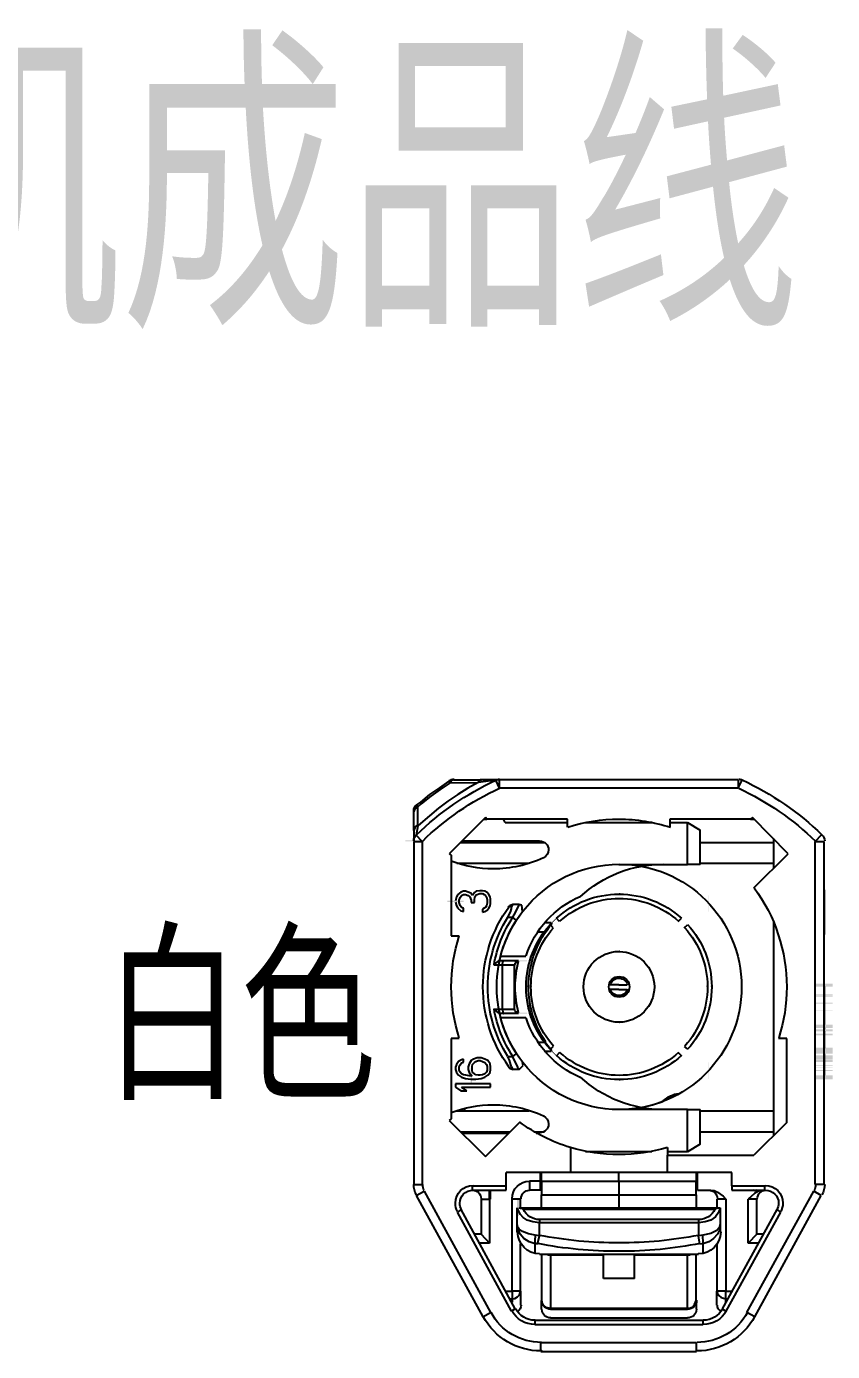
# Model space of a CAD drawing. Header units: inches. Extents: x 47316 to 59086, y 3141 to 11743.
# Drawn here: x 53646.22 to 53663.2, y 8534.67 to 8562.59 of the extents above; entities that cross this region are included whole.
import ezdxf

# ---------------------------------------------------------------- set-up
doc = ezdxf.new("R2010")
doc.units = ezdxf.units.IN
doc.header["$MEASUREMENT"] = 0
doc.layers.add('___SHELL', color=7, linetype='Continuous')
doc.styles.add('MtX_FangSong_GB2312', font='')
doc.styles.get('MtX_FangSong_GB2312').set_extended_font_data('FangSong_GB2312')

msp = doc.modelspace()

# ---------------------------------------------------------------- hatches: boundary and pattern name
at = {"layer": '___SHELL', "lineweight": -2}
h = msp.add_hatch(color=0, dxfattribs=at)
h.dxf.hatch_style = 2
h.paths.add_polyline_path([(53654.202, 8545.422), (53654.552, 8545.422), (53654.552, 8545.441), (53654.202, 8545.441)])
h = msp.add_hatch(color=0, dxfattribs=at)
h.dxf.hatch_style = 2
h.paths.add_polyline_path([(53655.433, 8544.171), (53655.083, 8544.171), (53655.083, 8544.142), (53655.433, 8544.142)])
h = msp.add_hatch(color=0, dxfattribs=at)
h.dxf.hatch_style = 2
h.paths.add_polyline_path([(53660.587, 8544.288), (53660.587, 8543.938), (53660.597, 8543.938), (53660.597, 8544.288)])
h = msp.add_hatch(color=0, dxfattribs=at)
h.dxf.hatch_style = 2
h.paths.add_polyline_path([(53657.4, 8543.826), (53657.153, 8543.579), (53657.164, 8543.568), (53657.411, 8543.816)])
h = msp.add_hatch(color=0, dxfattribs=at)
h.dxf.hatch_style = 2
h.paths.add_polyline_path([(53656.764, 8542.912), (53656.414, 8542.912), (53656.414, 8542.893), (53656.764, 8542.893)])
h = msp.add_hatch(color=0, dxfattribs=at)
h.dxf.hatch_style = 2
h.paths.add_polyline_path([(53658.528, 8542.226), (53658.528, 8542.576), (53658.518, 8542.576), (53658.518, 8542.226)])
h = msp.add_hatch(color=0, dxfattribs=at)
h.dxf.hatch_style = 2
h.paths.add_polyline_path([(53658.528, 8542.128), (53658.528, 8542.478), (53658.518, 8542.478), (53658.518, 8542.128)])
h = msp.add_hatch(color=0, dxfattribs=at)
h.dxf.hatch_style = 2
h.paths.add_polyline_path([(53663.204, 8542.422), (53662.854, 8542.422), (53662.854, 8542.411), (53663.204, 8542.411)])
h = msp.add_hatch(color=0, dxfattribs=at)
h.dxf.hatch_style = 2
h.paths.add_polyline_path([(53663.204, 8542.411), (53662.854, 8542.411), (53662.854, 8542.393), (53663.204, 8542.393)])
h = msp.add_hatch(color=0, dxfattribs=at)
h.dxf.hatch_style = 2
h.paths.add_polyline_path([(53663.204, 8542.393), (53662.854, 8542.393), (53662.854, 8542.372), (53663.204, 8542.372)])
h = msp.add_hatch(color=0, dxfattribs=at)
h.dxf.hatch_style = 2
h.paths.add_polyline_path([(53663.204, 8542.372), (53662.854, 8542.372), (53662.854, 8542.361), (53663.204, 8542.361)])
h = msp.add_hatch(color=0, dxfattribs=at)
h.dxf.hatch_style = 2
h.paths.add_polyline_path([(53663.204, 8542.202), (53662.854, 8542.202), (53662.854, 8542.192), (53663.204, 8542.192)])
h = msp.add_hatch(color=0, dxfattribs=at)
h.dxf.hatch_style = 2
h.paths.add_polyline_path([(53663.204, 8542.192), (53662.854, 8542.192), (53662.854, 8542.181), (53663.204, 8542.181)])
h = msp.add_hatch(color=0, dxfattribs=at)
h.dxf.hatch_style = 2
h.paths.add_polyline_path([(53663.204, 8542.181), (53662.854, 8542.181), (53662.854, 8542.171), (53663.204, 8542.171)])
h = msp.add_hatch(color=0, dxfattribs=at)
h.dxf.hatch_style = 2
h.paths.add_polyline_path([(53663.204, 8542.163), (53662.854, 8542.163), (53662.854, 8542.152), (53663.204, 8542.152)])
h = msp.add_hatch(color=0, dxfattribs=at)
h.dxf.hatch_style = 2
h.paths.add_polyline_path([(53663.204, 8542.023), (53662.854, 8542.023), (53662.854, 8542.001), (53663.204, 8542.001)])
h = msp.add_hatch(color=0, dxfattribs=at)
h.dxf.hatch_style = 2
h.paths.add_polyline_path([(53663.204, 8541.872), (53662.854, 8541.872), (53662.854, 8541.861), (53663.204, 8541.861)])
h = msp.add_hatch(color=0, dxfattribs=at)
h.dxf.hatch_style = 2
h.paths.add_polyline_path([(53656.764, 8541.811), (53656.414, 8541.811), (53656.414, 8541.792), (53656.764, 8541.792)])
h = msp.add_hatch(color=0, dxfattribs=at)
h.dxf.hatch_style = 2
h.paths.add_polyline_path([(53663.204, 8541.562), (53662.854, 8541.562), (53662.854, 8541.552), (53663.204, 8541.552)])
h = msp.add_hatch(color=0, dxfattribs=at)
h.dxf.hatch_style = 2
h.paths.add_polyline_path([(53663.204, 8541.552), (53662.854, 8541.552), (53662.854, 8541.541), (53663.204, 8541.541)])
h = msp.add_hatch(color=0, dxfattribs=at)
h.dxf.hatch_style = 2
h.paths.add_polyline_path([(53663.204, 8541.541), (53662.854, 8541.541), (53662.854, 8541.522), (53663.204, 8541.522)])
h = msp.add_hatch(color=0, dxfattribs=at)
h.dxf.hatch_style = 2
h.paths.add_polyline_path([(53663.204, 8541.522), (53662.854, 8541.522), (53662.854, 8541.493), (53663.204, 8541.493)])
h = msp.add_hatch(color=0, dxfattribs=at)
h.dxf.hatch_style = 2
h.paths.add_polyline_path([(53663.204, 8541.462), (53662.854, 8541.462), (53662.854, 8541.443), (53663.204, 8541.443)])
h = msp.add_hatch(color=0, dxfattribs=at)
h.dxf.hatch_style = 2
h.paths.add_polyline_path([(53663.204, 8541.443), (53662.854, 8541.443), (53662.854, 8541.432), (53663.204, 8541.432)])
h = msp.add_hatch(color=0, dxfattribs=at)
h.dxf.hatch_style = 2
h.paths.add_polyline_path([(53663.204, 8541.432), (53662.854, 8541.432), (53662.854, 8541.422), (53663.204, 8541.422)])
h = msp.add_hatch(color=0, dxfattribs=at)
h.dxf.hatch_style = 2
h.paths.add_polyline_path([(53663.204, 8541.372), (53662.854, 8541.372), (53662.854, 8541.342), (53663.204, 8541.342)])
h = msp.add_hatch(color=0, dxfattribs=at)
h.dxf.hatch_style = 2
h.paths.add_polyline_path([(53663.204, 8541.342), (53662.854, 8541.342), (53662.854, 8541.332), (53663.204, 8541.332)])
h = msp.add_hatch(color=0, dxfattribs=at)
h.dxf.hatch_style = 2
h.paths.add_polyline_path([(53657.411, 8540.888), (53657.164, 8541.136), (53657.153, 8541.125), (53657.4, 8540.877)])
h = msp.add_hatch(color=0, dxfattribs=at)
h.dxf.hatch_style = 2
h.paths.add_polyline_path([(53663.204, 8541.073), (53662.854, 8541.073), (53662.854, 8541.062), (53663.204, 8541.062)])
h = msp.add_hatch(color=0, dxfattribs=at)
h.dxf.hatch_style = 2
h.paths.add_polyline_path([(53663.204, 8541.062), (53662.854, 8541.062), (53662.854, 8541.051), (53663.204, 8541.051)])
h = msp.add_hatch(color=0, dxfattribs=at)
h.dxf.hatch_style = 2
h.paths.add_polyline_path([(53663.204, 8541.051), (53662.854, 8541.051), (53662.854, 8541.033), (53663.204, 8541.033)])
h = msp.add_hatch(color=0, dxfattribs=at)
h.dxf.hatch_style = 2
h.paths.add_polyline_path([(53663.204, 8541.033), (53662.854, 8541.033), (53662.854, 8541.012), (53663.204, 8541.012)])
h = msp.add_hatch(color=0, dxfattribs=at)
h.dxf.hatch_style = 2
h.paths.add_polyline_path([(53663.204, 8541.012), (53662.854, 8541.012), (53662.854, 8540.993), (53663.204, 8540.993)])
h = msp.add_hatch(color=0, dxfattribs=at)
h.dxf.hatch_style = 2
h.paths.add_polyline_path([(53660.587, 8540.766), (53660.587, 8540.416), (53660.597, 8540.416), (53660.597, 8540.766)])
h = msp.add_hatch(color=0, dxfattribs=at)
h.dxf.hatch_style = 2
h.paths.add_polyline_path([(53663.204, 8540.993), (53662.854, 8540.993), (53662.854, 8540.972), (53663.204, 8540.972)])
h = msp.add_hatch(color=0, dxfattribs=at)
h.dxf.hatch_style = 2
h.paths.add_polyline_path([(53663.204, 8540.972), (53662.854, 8540.972), (53662.854, 8540.951), (53663.204, 8540.951)])
h = msp.add_hatch(color=0, dxfattribs=at)
h.dxf.hatch_style = 2
h.paths.add_polyline_path([(53663.204, 8540.922), (53662.854, 8540.922), (53662.854, 8540.911), (53663.204, 8540.911)])
h = msp.add_hatch(color=0, dxfattribs=at)
h.dxf.hatch_style = 2
h.paths.add_polyline_path([(53663.204, 8540.903), (53662.854, 8540.903), (53662.854, 8540.882), (53663.204, 8540.882)])
h = msp.add_hatch(color=0, dxfattribs=at)
h.dxf.hatch_style = 2
h.paths.add_polyline_path([(53663.204, 8540.882), (53662.854, 8540.882), (53662.854, 8540.861), (53663.204, 8540.861)])
h = msp.add_hatch(color=0, dxfattribs=at)
h.dxf.hatch_style = 2
h.paths.add_polyline_path([(53663.204, 8540.861), (53662.854, 8540.861), (53662.854, 8540.842), (53663.204, 8540.842)])
h = msp.add_hatch(color=0, dxfattribs=at)
h.dxf.hatch_style = 2
h.paths.add_polyline_path([(53663.204, 8540.842), (53662.854, 8540.842), (53662.854, 8540.821), (53663.204, 8540.821)])
h = msp.add_hatch(color=0, dxfattribs=at)
h.dxf.hatch_style = 2
h.paths.add_polyline_path([(53663.204, 8540.813), (53662.854, 8540.813), (53662.854, 8540.803), (53663.204, 8540.803)])
h = msp.add_hatch(color=0, dxfattribs=at)
h.dxf.hatch_style = 2
h.paths.add_polyline_path([(53663.204, 8540.803), (53662.854, 8540.803), (53662.854, 8540.782), (53663.204, 8540.782)])
h = msp.add_hatch(color=0, dxfattribs=at)
h.dxf.hatch_style = 2
h.paths.add_polyline_path([(53663.204, 8540.782), (53662.854, 8540.782), (53662.854, 8540.771), (53663.204, 8540.771)])
h = msp.add_hatch(color=0, dxfattribs=at)
h.dxf.hatch_style = 2
h.paths.add_polyline_path([(53655.607, 8540.297), (53655.607, 8540.647), (53655.578, 8540.647), (53655.578, 8540.297)])
h = msp.add_hatch(color=0, dxfattribs=at)
h.dxf.hatch_style = 2
h.paths.add_polyline_path([(53663.204, 8540.702), (53662.854, 8540.702), (53662.854, 8540.692), (53663.204, 8540.692)])
h = msp.add_hatch(color=0, dxfattribs=at)
h.dxf.hatch_style = 2
h.paths.add_polyline_path([(53663.204, 8540.663), (53662.854, 8540.663), (53662.854, 8540.652), (53663.204, 8540.652)])
h = msp.add_hatch(color=0, dxfattribs=at)
h.dxf.hatch_style = 2
h.paths.add_polyline_path([(53663.204, 8540.602), (53662.854, 8540.602), (53662.854, 8540.583), (53663.204, 8540.583)])
h = msp.add_hatch(color=0, dxfattribs=at)
h.dxf.hatch_style = 2
h.paths.add_polyline_path([(53663.204, 8540.493), (53662.854, 8540.493), (53662.854, 8540.483), (53663.204, 8540.483)])
h = msp.add_hatch(color=0, dxfattribs=at)
h.dxf.hatch_style = 2
h.paths.add_polyline_path([(53663.204, 8540.483), (53662.854, 8540.483), (53662.854, 8540.472), (53663.204, 8540.472)])
h = msp.add_hatch(color=0, dxfattribs=at)
h.dxf.hatch_style = 2
h.paths.add_polyline_path([(53663.204, 8540.472), (53662.854, 8540.472), (53662.854, 8540.461), (53663.204, 8540.461)])
h = msp.add_hatch(color=0, dxfattribs=at)
h.dxf.hatch_style = 2
h.paths.add_polyline_path([(53663.204, 8540.461), (53662.854, 8540.461), (53662.854, 8540.443), (53663.204, 8540.443)])
h = msp.add_hatch(color=0, dxfattribs=at)
h.dxf.hatch_style = 2
h.paths.add_polyline_path([(53663.204, 8540.443), (53662.854, 8540.443), (53662.854, 8540.432), (53663.204, 8540.432)])
h = msp.add_hatch(color=0, dxfattribs=at)
h.dxf.hatch_style = 2
h.paths.add_polyline_path([(53663.204, 8540.432), (53662.854, 8540.432), (53662.854, 8540.422), (53663.204, 8540.422)])
h = msp.add_hatch(color=0, dxfattribs=at)
h.dxf.hatch_style = 2
h.paths.add_polyline_path([(53663.204, 8540.422), (53662.854, 8540.422), (53662.854, 8540.411), (53663.204, 8540.411)])
h = msp.add_hatch(color=0, dxfattribs=at)
h.dxf.hatch_style = 2
h.paths.add_polyline_path([(53655.988, 8537.817), (53655.988, 8537.947), (53655.978, 8537.947), (53655.978, 8537.817)])
h = msp.add_hatch(color=0, dxfattribs=at)
h.dxf.hatch_style = 2
h.paths.add_polyline_path([(53656.568, 8537.527), (53656.568, 8537.877), (53656.557, 8537.877), (53656.557, 8537.527)])
h = msp.add_hatch(color=0, dxfattribs=at)
h.dxf.hatch_style = 2
h.paths.add_polyline_path([(53656.568, 8537.877), (53656.568, 8537.527), (53656.597, 8537.527), (53656.597, 8537.877)])

# ---------------------------------------------------------------- linework, layer by layer
at = {"layer": '___SHELL', "color": 0, "lineweight": -2}
for p, q in [((53655.118, 8546.692), (53654.919, 8546.552)), ((53655.147, 8546.653), (53654.938, 8546.512)), ((53655.118, 8546.692), (53655.147, 8546.653)), ((53655.168, 8546.7), (53655.147, 8546.653)), ((53655.147, 8546.653), (53655.737, 8546.661)), ((53655.189, 8546.711), (53655.168, 8546.7)), ((53655.208, 8546.722), (53655.189, 8546.711)), ((53655.218, 8546.722), (53655.208, 8546.722)), ((53655.218, 8546.722), (53655.808, 8546.722)), ((53655.737, 8546.661), (53655.517, 8546.542)), ((53656.107, 8546.711), (53655.737, 8546.661)), ((53655.758, 8546.692), (53655.737, 8546.661)), ((53655.769, 8546.711), (53655.758, 8546.692)), ((53655.787, 8546.722), (53655.769, 8546.711)), ((53655.798, 8546.722), (53655.787, 8546.722)), ((53655.808, 8546.722), (53655.798, 8546.722)), ((53656.179, 8546.722), (53655.808, 8546.722)), ((53656.189, 8546.542), (53656.107, 8546.711)), ((53656.189, 8546.542), (53656.189, 8546.722)), ((53661.219, 8546.722), (53656.189, 8546.722)), ((53661.219, 8546.722), (53661.219, 8546.542)), ((53661.219, 8546.542), (53661.298, 8546.711)), ((53654.708, 8546.412), (53654.517, 8546.251)), ((53654.739, 8546.372), (53654.538, 8546.211)), ((53654.919, 8546.552), (53654.708, 8546.412)), ((53654.938, 8546.512), (53654.739, 8546.372)), ((53655.308, 8546.412), (53655.099, 8546.272)), ((53655.517, 8546.542), (53655.308, 8546.412)), ((53661.219, 8546.542), (53656.189, 8546.542)), ((53654.398, 8546.11), (53654.377, 8546.052)), ((53654.377, 8545.653), (53654.377, 8546.052)), ((53654.427, 8546.131), (53654.398, 8546.11)), ((53654.467, 8546.153), (53654.427, 8546.131)), ((53654.517, 8546.251), (53654.438, 8546.192)), ((53654.448, 8546.182), (53654.438, 8546.192)), ((53654.467, 8546.153), (53654.448, 8546.182)), ((53654.538, 8546.211), (53654.467, 8546.153)), ((53654.467, 8545.761), (53654.467, 8546.153)), ((53654.898, 8546.121), (53654.708, 8545.962)), ((53655.099, 8546.272), (53654.898, 8546.121)), ((53654.427, 8545.743), (53654.398, 8545.711)), ((53654.467, 8545.761), (53654.427, 8545.743)), ((53654.467, 8545.75), (53654.427, 8545.552)), ((53654.517, 8545.801), (53654.467, 8545.75)), ((53654.708, 8545.962), (53654.517, 8545.801)), ((53655.888, 8545.922), (53655.128, 8545.16)), ((53655.859, 8545.891), (53655.917, 8545.891)), ((53655.917, 8545.891), (53655.888, 8545.922)), ((53657.618, 8545.891), (53655.917, 8545.891)), ((53656.308, 8545.822), (53656.269, 8545.891)), ((53656.308, 8545.822), (53657.618, 8545.822)), ((53657.618, 8545.721), (53657.618, 8545.891)), ((53657.999, 8545.822), (53659.399, 8545.822)), ((53659.777, 8545.891), (53659.777, 8545.721)), ((53661.478, 8545.891), (53659.777, 8545.891)), ((53659.777, 8545.822), (53660.148, 8545.822)), ((53660.148, 8544.933), (53660.148, 8545.822)), ((53660.148, 8545.822), (53660.417, 8545.66)), ((53661.518, 8545.922), (53661.478, 8545.891)), ((53661.478, 8545.891), (53661.547, 8545.891)), ((53662.267, 8545.16), (53661.518, 8545.922)), ((53654.398, 8545.711), (53654.377, 8545.653)), ((53654.377, 8545.653), (53654.377, 8545.441)), ((53654.557, 8545.422), (53654.427, 8545.552)), ((53660.417, 8544.933), (53660.417, 8545.66)), ((53661.957, 8545.481), (53661.957, 8544.851)), ((53662.968, 8545.552), (53662.838, 8545.422)), ((53654.377, 8545.422), (53654.557, 8545.422)), ((53654.377, 8545.422), (53654.377, 8538.191)), ((53654.557, 8545.422), (53654.557, 8538.191)), ((53655.369, 8545.401), (53657.129, 8545.401)), ((53657.028, 8545.43), (53655.398, 8545.43)), ((53660.417, 8545.401), (53661.957, 8545.401)), ((53662.838, 8538.191), (53662.838, 8545.422)), ((53662.838, 8545.422), (53663.029, 8545.422)), ((53663.029, 8538.191), (53663.029, 8545.422)), ((53655.128, 8545.16), (53655.168, 8545.131)), ((53655.168, 8545.131), (53655.168, 8543.433)), ((53655.287, 8544.962), (53656.808, 8544.962)), ((53655.449, 8544.962), (53655.449, 8544.912)), ((53658.698, 8544.933), (53660.148, 8544.933)), ((53660.417, 8544.933), (53660.148, 8544.933)), ((53660.417, 8544.962), (53661.957, 8544.962)), ((53661.547, 8544.441), (53662.267, 8545.16)), ((53655.369, 8544.351), (53655.308, 8544.301)), ((53655.427, 8544.372), (53655.369, 8544.351)), ((53655.467, 8544.372), (53655.427, 8544.372)), ((53655.528, 8544.351), (53655.467, 8544.372)), ((53655.578, 8544.332), (53655.528, 8544.351)), ((53655.697, 8544.372), (53655.657, 8544.343)), ((53655.769, 8544.383), (53655.697, 8544.372)), ((53655.827, 8544.383), (53655.769, 8544.383)), ((53655.877, 8544.372), (53655.827, 8544.383)), ((53655.927, 8544.343), (53655.877, 8544.372)), ((53663.029, 8544.401), (53663.029, 8544.261)), ((53655.279, 8544.253), (53655.258, 8544.171)), ((53655.258, 8544.142), (53655.279, 8544.062)), ((53655.308, 8544.301), (53655.279, 8544.253)), ((53655.337, 8544.182), (53655.359, 8544.242)), ((53655.337, 8544.131), (53655.337, 8544.182)), ((53655.359, 8544.073), (53655.337, 8544.131)), ((53655.359, 8544.242), (53655.388, 8544.282)), ((53655.388, 8544.031), (53655.359, 8544.073)), ((53655.388, 8544.282), (53655.427, 8544.301)), ((53655.427, 8544.301), (53655.467, 8544.301)), ((53655.467, 8544.301), (53655.528, 8544.282)), ((53655.528, 8544.282), (53655.557, 8544.253)), ((53655.557, 8544.253), (53655.589, 8544.182)), ((53655.618, 8544.282), (53655.578, 8544.332)), ((53655.589, 8544.182), (53655.589, 8544.131)), ((53655.589, 8544.131), (53655.657, 8544.131)), ((53655.657, 8544.343), (53655.618, 8544.282)), ((53655.657, 8544.182), (53655.668, 8544.253)), ((53655.657, 8544.131), (53655.657, 8544.182)), ((53655.668, 8544.253), (53655.697, 8544.293)), ((53655.697, 8544.293), (53655.769, 8544.322)), ((53655.769, 8544.322), (53655.827, 8544.322)), ((53655.827, 8544.322), (53655.859, 8544.301)), ((53655.859, 8544.301), (53655.888, 8544.282)), ((53655.888, 8544.282), (53655.909, 8544.253)), ((53655.909, 8544.253), (53655.927, 8544.192)), ((53655.927, 8544.121), (53655.909, 8544.062)), ((53655.959, 8544.301), (53655.927, 8544.343)), ((53655.927, 8544.192), (53655.927, 8544.121)), ((53655.988, 8544.253), (53655.959, 8544.301)), ((53655.999, 8544.211), (53655.988, 8544.253)), ((53655.988, 8544.062), (53655.999, 8544.113)), ((53655.999, 8544.113), (53655.999, 8544.211)), ((53656.467, 8544.092), (53656.398, 8544.062)), ((53656.438, 8544.031), (53656.467, 8544.092)), ((53656.467, 8544.102), (53656.597, 8544.102)), ((53656.597, 8544.092), (53656.488, 8543.872)), ((53656.658, 8544.081), (53656.597, 8544.092)), ((53656.668, 8543.941), (53656.658, 8544.081)), ((53663.029, 8544.261), (53663.029, 8543.951)), ((53655.279, 8544.062), (53655.308, 8544.012)), ((53655.308, 8544.012), (53655.369, 8543.962)), ((53655.369, 8543.962), (53655.427, 8543.941)), ((53655.427, 8544.012), (53655.388, 8544.031)), ((53655.427, 8543.941), (53655.427, 8544.012)), ((53655.859, 8544.012), (53655.827, 8543.991)), ((53655.827, 8543.991), (53655.827, 8543.933)), ((53655.827, 8543.933), (53655.877, 8543.941)), ((53655.888, 8544.031), (53655.859, 8544.012)), ((53655.877, 8543.941), (53655.927, 8543.972)), ((53655.909, 8544.062), (53655.888, 8544.031)), ((53655.927, 8543.972), (53655.959, 8544.012)), ((53655.959, 8544.012), (53655.988, 8544.062)), ((53656.359, 8543.822), (53656.417, 8543.933)), ((53656.359, 8543.822), (53656.459, 8543.822)), ((53656.377, 8544.031), (53656.388, 8544.062)), ((53656.398, 8544.052), (53656.377, 8544.031)), ((53656.417, 8544.062), (53656.398, 8544.052)), ((53656.427, 8544.052), (53656.417, 8544.062)), ((53656.417, 8543.933), (53656.438, 8544.002)), ((53656.438, 8544.041), (53656.427, 8544.052)), ((53656.438, 8544.031), (53656.438, 8544.041)), ((53656.438, 8544.002), (53656.438, 8544.031)), ((53656.488, 8543.872), (53656.459, 8543.822)), ((53656.539, 8543.761), (53656.459, 8543.822)), ((53657.449, 8543.732), (53657.388, 8543.801)), ((53659.949, 8543.732), (53660.018, 8543.801)), ((53663.029, 8543.951), (53663.029, 8543.832)), ((53663.029, 8543.832), (53663.029, 8543.703)), ((53657.147, 8543.512), (53656.988, 8543.512)), ((53657.277, 8543.703), (53657.129, 8543.703)), ((53657.319, 8543.602), (53657.258, 8543.663)), ((53660.079, 8543.602), (53660.148, 8543.663)), ((53661.957, 8543.732), (53661.957, 8539.223)), ((53663.029, 8543.703), (53663.029, 8543.531)), ((53663.029, 8543.531), (53663.029, 8543.462)), ((53655.168, 8543.433), (53655.337, 8543.433)), ((53656.197, 8543.001), (53656.737, 8543.001)), ((53656.068, 8542.822), (53656.179, 8542.912)), ((53656.068, 8542.822), (53656.248, 8542.822)), ((53656.179, 8542.912), (53656.279, 8542.912)), ((53656.248, 8542.822), (53656.258, 8542.882)), ((53656.248, 8541.882), (53656.248, 8542.822)), ((53656.248, 8542.822), (53656.499, 8542.822)), ((53656.258, 8542.882), (53656.269, 8542.901)), ((53656.269, 8542.901), (53656.269, 8542.912)), ((53656.269, 8542.912), (53656.279, 8542.912)), ((53656.279, 8542.912), (53656.589, 8542.912)), ((53656.517, 8542.861), (53656.499, 8542.822)), ((53656.499, 8541.882), (53656.499, 8542.822)), ((53656.549, 8542.882), (53656.517, 8542.861)), ((53656.589, 8542.893), (53656.549, 8542.882)), ((53658.698, 8542.401), (53658.518, 8542.401)), ((53658.698, 8542.401), (53658.878, 8542.401)), ((53658.698, 8542.303), (53658.518, 8542.303)), ((53658.698, 8542.303), (53658.878, 8542.303)), ((53663.029, 8542.361), (53663.029, 8541.562)), ((53663.029, 8542.361), (53663.029, 8542.292)), ((53663.029, 8542.292), (53663.029, 8542.202)), ((53656.068, 8541.882), (53656.179, 8541.792)), ((53656.248, 8541.882), (53656.068, 8541.882)), ((53656.248, 8541.882), (53656.258, 8541.821)), ((53656.499, 8541.882), (53656.248, 8541.882)), ((53656.499, 8541.882), (53656.499, 8541.872)), ((53656.499, 8541.872), (53656.499, 8541.861)), ((53656.499, 8541.861), (53656.517, 8541.843)), ((53656.517, 8541.843), (53656.589, 8541.811)), ((53663.029, 8542.001), (53663.029, 8541.872)), ((53663.029, 8541.861), (53663.029, 8541.821)), ((53656.279, 8541.792), (53656.179, 8541.792)), ((53656.737, 8541.702), (53656.197, 8541.702)), ((53656.258, 8541.821), (53656.269, 8541.803)), ((53656.269, 8541.803), (53656.269, 8541.792)), ((53656.269, 8541.792), (53656.279, 8541.792)), ((53656.589, 8541.792), (53656.279, 8541.792)), ((53663.029, 8541.821), (53663.029, 8541.721)), ((53663.029, 8541.721), (53663.029, 8541.663)), ((53663.029, 8541.663), (53663.029, 8541.612)), ((53663.029, 8541.612), (53663.029, 8541.562)), ((53663.029, 8541.493), (53663.029, 8541.462)), ((53663.029, 8541.422), (53663.029, 8541.131)), ((53663.029, 8541.422), (53663.029, 8541.372)), ((53663.029, 8541.332), (53663.029, 8541.131)), ((53655.168, 8541.271), (53655.168, 8539.572)), ((53655.337, 8541.271), (53655.168, 8541.271)), ((53656.988, 8541.192), (53657.147, 8541.192)), ((53657.129, 8541.001), (53657.277, 8541.001)), ((53657.147, 8541.192), (53657.287, 8541.012)), ((53657.319, 8541.102), (53657.258, 8541.041)), ((53660.079, 8541.102), (53660.148, 8541.041)), ((53662.238, 8541.271), (53662.068, 8541.271)), ((53662.238, 8539.501), (53662.238, 8541.271)), ((53663.029, 8541.123), (53663.029, 8541.062)), ((53655.279, 8540.723), (53655.258, 8540.663)), ((53655.319, 8540.782), (53655.279, 8540.723)), ((53655.388, 8540.821), (53655.319, 8540.782)), ((53655.359, 8540.713), (53655.388, 8540.753)), ((53655.427, 8540.832), (53655.388, 8540.821)), ((53655.388, 8540.753), (53655.427, 8540.771)), ((53655.427, 8540.771), (53655.427, 8540.832)), ((53655.549, 8540.731), (53655.528, 8540.673)), ((53655.589, 8540.803), (53655.549, 8540.731)), ((53655.639, 8540.832), (53655.589, 8540.803)), ((53655.607, 8540.681), (53655.618, 8540.723)), ((53655.618, 8540.723), (53655.657, 8540.763)), ((53655.718, 8540.861), (53655.639, 8540.832)), ((53655.657, 8540.763), (53655.689, 8540.782)), ((53655.689, 8540.782), (53655.737, 8540.803)), ((53655.798, 8540.861), (53655.718, 8540.861)), ((53655.737, 8540.803), (53655.779, 8540.803)), ((53655.779, 8540.803), (53655.827, 8540.782)), ((53655.877, 8540.832), (53655.798, 8540.861)), ((53655.827, 8540.782), (53655.877, 8540.763)), ((53655.938, 8540.803), (53655.877, 8540.832)), ((53655.877, 8540.763), (53655.909, 8540.723)), ((53655.909, 8540.723), (53655.927, 8540.681)), ((53655.988, 8540.731), (53655.938, 8540.803)), ((53655.999, 8540.673), (53655.988, 8540.731)), ((53656.398, 8540.813), (53656.359, 8540.882)), ((53656.459, 8540.882), (53656.359, 8540.882)), ((53656.427, 8540.713), (53656.398, 8540.813)), ((53656.459, 8540.882), (53656.539, 8540.943)), ((53656.459, 8540.882), (53656.568, 8540.663)), ((53656.687, 8540.702), (53656.668, 8540.763)), ((53657.449, 8540.972), (53657.388, 8540.903)), ((53659.949, 8540.972), (53660.018, 8540.903)), ((53663.029, 8540.943), (53663.029, 8540.533)), ((53655.258, 8540.663), (53655.258, 8540.612)), ((53655.258, 8540.612), (53655.279, 8540.551)), ((53655.279, 8540.551), (53655.319, 8540.493)), ((53655.319, 8540.493), (53655.388, 8540.451)), ((53655.337, 8540.673), (53655.359, 8540.713)), ((53655.337, 8540.602), (53655.337, 8540.673)), ((53655.359, 8540.562), (53655.337, 8540.602)), ((53655.388, 8540.522), (53655.359, 8540.562)), ((53655.427, 8540.501), (53655.388, 8540.522)), ((53655.388, 8540.451), (53655.467, 8540.422)), ((53655.478, 8540.493), (53655.427, 8540.501)), ((53655.578, 8540.472), (53655.478, 8540.493)), ((53655.528, 8540.673), (53655.528, 8540.612)), ((53655.528, 8540.612), (53655.549, 8540.551)), ((53655.549, 8540.551), (53655.607, 8540.472)), ((53655.607, 8540.602), (53655.607, 8540.681)), ((53655.618, 8540.562), (53655.607, 8540.602)), ((53655.657, 8540.522), (53655.618, 8540.562)), ((53655.689, 8540.501), (53655.657, 8540.522)), ((53655.737, 8540.493), (53655.689, 8540.501)), ((53655.779, 8540.493), (53655.737, 8540.493)), ((53655.827, 8540.501), (53655.779, 8540.493)), ((53655.798, 8540.422), (53655.877, 8540.451)), ((53655.877, 8540.522), (53655.827, 8540.501)), ((53655.909, 8540.562), (53655.877, 8540.522)), ((53655.877, 8540.451), (53655.938, 8540.493)), ((53655.927, 8540.602), (53655.909, 8540.562)), ((53655.927, 8540.681), (53655.927, 8540.602)), ((53655.938, 8540.493), (53655.988, 8540.551)), ((53655.988, 8540.551), (53655.999, 8540.612)), ((53655.999, 8540.612), (53655.999, 8540.673)), ((53656.377, 8540.673), (53656.388, 8540.641)), ((53656.377, 8540.673), (53656.398, 8540.652)), ((53656.398, 8540.652), (53656.409, 8540.641)), ((53656.398, 8540.641), (53656.467, 8540.612)), ((53656.409, 8540.641), (53656.427, 8540.652)), ((53656.438, 8540.673), (53656.427, 8540.713)), ((53656.427, 8540.652), (53656.438, 8540.673)), ((53656.438, 8540.673), (53656.467, 8540.612)), ((53656.597, 8540.612), (53656.467, 8540.612)), ((53656.568, 8540.663), (53656.597, 8540.612)), ((53656.597, 8540.612), (53656.687, 8540.702)), ((53663.029, 8540.692), (53663.029, 8540.602)), ((53663.029, 8540.652), (53663.029, 8540.602)), ((53663.029, 8540.583), (53663.029, 8540.493)), ((53663.029, 8540.483), (53663.029, 8540.533)), ((53655.258, 8540.313), (53655.258, 8540.242)), ((53655.999, 8540.313), (53655.258, 8540.313)), ((53655.258, 8540.242), (53655.369, 8540.162)), ((53655.369, 8540.162), (53655.499, 8540.162)), ((53655.388, 8540.242), (53655.999, 8540.242)), ((53655.499, 8540.162), (53655.388, 8540.242)), ((53655.467, 8540.422), (53655.578, 8540.411)), ((53655.578, 8540.411), (53655.689, 8540.411)), ((53655.689, 8540.411), (53655.798, 8540.422)), ((53655.999, 8540.242), (53655.999, 8540.313)), ((53659.407, 8539.871), (53659.629, 8539.943)), ((53655.287, 8539.742), (53656.808, 8539.742)), ((53655.449, 8539.792), (53655.449, 8539.742)), ((53660.148, 8539.774), (53658.698, 8539.774)), ((53659.169, 8539.813), (53659.407, 8539.871)), ((53660.148, 8538.882), (53660.148, 8539.774)), ((53660.148, 8539.774), (53660.417, 8539.774)), ((53660.417, 8539.043), (53660.417, 8539.774)), ((53660.417, 8539.742), (53661.957, 8539.742)), ((53655.168, 8539.572), (53655.128, 8539.543)), ((53655.128, 8539.543), (53655.888, 8538.781)), ((53655.888, 8538.781), (53656.607, 8539.501)), ((53662.238, 8539.501), (53661.547, 8538.813)), ((53655.369, 8539.303), (53656.409, 8539.303)), ((53655.398, 8539.273), (53656.377, 8539.273)), ((53656.909, 8539.303), (53657.129, 8539.303)), ((53656.959, 8539.273), (53657.028, 8539.273)), ((53660.417, 8539.043), (53660.148, 8538.882)), ((53660.417, 8539.303), (53661.957, 8539.303)), ((53657.679, 8538.972), (53657.679, 8538.443)), ((53659.399, 8538.882), (53657.999, 8538.882)), ((53659.727, 8538.972), (53659.727, 8538.813)), ((53660.148, 8538.882), (53659.727, 8538.882)), ((53659.727, 8538.813), (53661.547, 8538.813)), ((53659.727, 8538.443), (53659.727, 8538.813)), ((53656.327, 8538.162), (53656.327, 8538.443)), ((53657.679, 8538.443), (53656.327, 8538.443)), ((53657.049, 8538.263), (53656.819, 8538.263)), ((53656.819, 8538.263), (53656.819, 8538.072)), ((53657.049, 8538.263), (53657.049, 8538.443)), ((53657.049, 8538.072), (53657.049, 8538.263)), ((53657.068, 8538.252), (53657.068, 8538.443)), ((53657.068, 8538.252), (53657.068, 8537.972)), ((53658.698, 8538.252), (53657.068, 8538.252)), ((53659.727, 8538.443), (53657.679, 8538.443)), ((53658.698, 8538.252), (53658.698, 8538.443)), ((53660.327, 8538.252), (53658.698, 8538.252)), ((53658.698, 8538.252), (53658.698, 8537.972)), ((53661.079, 8538.443), (53659.727, 8538.443)), ((53660.327, 8538.443), (53660.327, 8538.252)), ((53660.327, 8537.972), (53660.327, 8538.252)), ((53660.359, 8538.072), (53660.359, 8538.443)), ((53661.079, 8538.162), (53661.079, 8538.443)), ((53654.377, 8538.191), (53654.557, 8538.191)), ((53654.427, 8537.961), (53654.599, 8538.051)), ((53654.427, 8537.961), (53655.837, 8535.403)), ((53654.599, 8538.051), (53655.999, 8535.493)), ((53655.618, 8538.162), (53656.327, 8538.162)), ((53655.618, 8538.072), (53655.618, 8538.162)), ((53655.618, 8538.072), (53656.327, 8538.072)), ((53655.978, 8537.882), (53655.978, 8538.072)), ((53655.988, 8538.072), (53655.988, 8537.882)), ((53656.327, 8538.072), (53656.327, 8538.162)), ((53657.049, 8538.072), (53656.819, 8538.072)), ((53657.068, 8537.702), (53657.068, 8537.972)), ((53657.068, 8537.972), (53658.698, 8537.972)), ((53658.698, 8537.972), (53660.327, 8537.972)), ((53658.698, 8537.972), (53658.698, 8537.702)), ((53660.327, 8537.972), (53660.327, 8537.702)), ((53660.359, 8538.072), (53660.637, 8538.072)), ((53660.637, 8538.072), (53660.708, 8538.062)), ((53660.708, 8538.062), (53660.777, 8538.033)), ((53660.777, 8538.033), (53660.899, 8537.943)), ((53660.899, 8537.943), (53660.957, 8537.882)), ((53661.079, 8538.162), (53661.777, 8538.162)), ((53661.079, 8538.162), (53661.079, 8538.072)), ((53661.079, 8538.072), (53661.777, 8538.072)), ((53661.399, 8535.493), (53662.809, 8538.051)), ((53661.558, 8538.003), (53661.428, 8537.882)), ((53661.608, 8538.033), (53661.558, 8538.003)), ((53661.568, 8535.403), (53662.968, 8537.961)), ((53661.648, 8538.062), (53661.608, 8538.072)), ((53661.669, 8538.062), (53661.608, 8538.033)), ((53661.648, 8538.062), (53661.669, 8538.062)), ((53661.777, 8538.072), (53661.777, 8538.162)), ((53662.968, 8537.961), (53662.809, 8538.051)), ((53663.029, 8538.191), (53662.838, 8538.191)), ((53655.377, 8537.662), (53655.298, 8537.612)), ((53656.517, 8535.572), (53655.377, 8537.662)), ((53655.798, 8537.882), (53655.848, 8537.882)), ((53655.798, 8537.882), (53655.798, 8537.144)), ((53655.848, 8537.882), (53655.978, 8537.882)), ((53655.978, 8537.882), (53655.978, 8536.953)), ((53656.449, 8535.942), (53656.449, 8537.882)), ((53656.629, 8537.882), (53656.449, 8537.882)), ((53656.557, 8537.353), (53656.557, 8537.702)), ((53656.578, 8537.652), (53656.568, 8537.702)), ((53656.629, 8537.562), (53656.578, 8537.652)), ((53656.597, 8537.702), (53660.798, 8537.702)), ((53656.629, 8537.702), (53656.629, 8537.882)), ((53656.687, 8537.673), (53660.719, 8537.673)), ((53660.957, 8537.882), (53660.767, 8537.882)), ((53660.767, 8537.882), (53660.767, 8537.702)), ((53660.798, 8537.702), (53660.838, 8537.702)), ((53660.838, 8537.702), (53660.798, 8537.601)), ((53660.838, 8537.702), (53660.838, 8537.353)), ((53662.029, 8537.662), (53660.878, 8535.572)), ((53660.957, 8537.882), (53660.957, 8535.942)), ((53661.428, 8536.953), (53661.428, 8537.882)), ((53661.558, 8537.882), (53661.428, 8537.882)), ((53661.608, 8537.882), (53661.558, 8537.882)), ((53661.608, 8537.144), (53661.608, 8537.882)), ((53662.029, 8537.662), (53662.108, 8537.612)), ((53656.438, 8535.522), (53655.298, 8537.612)), ((53656.687, 8537.493), (53656.629, 8537.562)), ((53656.769, 8537.443), (53656.687, 8537.493)), ((53656.888, 8537.403), (53656.769, 8537.443)), ((53657.028, 8537.382), (53656.888, 8537.403)), ((53657.028, 8537.453), (53657.028, 8537.382)), ((53660.378, 8537.453), (53657.028, 8537.453)), ((53657.028, 8537.112), (53657.028, 8537.382)), ((53660.378, 8537.382), (53657.028, 8537.382)), ((53660.378, 8537.453), (53660.378, 8537.382)), ((53660.518, 8537.403), (53660.378, 8537.382)), ((53660.378, 8537.382), (53660.378, 8537.112)), ((53660.637, 8537.443), (53660.518, 8537.403)), ((53660.737, 8537.511), (53660.637, 8537.443)), ((53660.798, 8537.601), (53660.737, 8537.511)), ((53662.108, 8537.612), (53660.957, 8535.522)), ((53655.798, 8537.144), (53655.657, 8537.144)), ((53655.798, 8537.144), (53655.978, 8536.953)), ((53656.557, 8537.191), (53656.557, 8537.353)), ((53656.568, 8537.302), (53656.557, 8537.353)), ((53656.578, 8537.252), (53656.557, 8537.353)), ((53656.597, 8537.252), (53656.568, 8537.302)), ((53656.618, 8537.144), (53656.578, 8537.252)), ((53656.668, 8537.202), (53656.597, 8537.252)), ((53656.697, 8537.054), (53656.618, 8537.144)), ((53656.798, 8537.151), (53656.668, 8537.202)), ((53656.938, 8537.122), (53656.798, 8537.151)), ((53656.938, 8537.122), (53656.927, 8537.003)), ((53657.028, 8537.112), (53656.938, 8537.122)), ((53656.988, 8536.932), (53657.028, 8537.112)), ((53660.468, 8537.122), (53660.378, 8537.112)), ((53660.407, 8536.932), (53660.378, 8537.112)), ((53660.637, 8537.162), (53660.468, 8537.122)), ((53660.468, 8537.093), (53660.468, 8537.122)), ((53660.478, 8536.982), (53660.468, 8537.093)), ((53660.767, 8537.223), (53660.637, 8537.162)), ((53660.777, 8537.144), (53660.698, 8537.054)), ((53660.817, 8537.281), (53660.767, 8537.223)), ((53660.827, 8537.241), (53660.777, 8537.144)), ((53660.838, 8537.353), (53660.817, 8537.281)), ((53660.838, 8537.353), (53660.827, 8537.241)), ((53660.838, 8537.353), (53660.838, 8537.191)), ((53661.608, 8537.144), (53661.428, 8536.953)), ((53661.738, 8537.144), (53661.608, 8537.144)), ((53655.978, 8536.953), (53655.758, 8536.953)), ((53656.629, 8535.942), (53656.629, 8536.943)), ((53656.808, 8536.982), (53656.697, 8537.054)), ((53656.938, 8536.943), (53656.808, 8536.982)), ((53656.927, 8537.003), (53656.938, 8536.943)), ((53656.938, 8536.733), (53656.938, 8536.943)), ((53656.988, 8536.932), (53656.938, 8536.943)), ((53660.468, 8536.943), (53660.407, 8536.932)), ((53660.468, 8536.953), (53660.478, 8536.982)), ((53660.597, 8536.982), (53660.468, 8536.943)), ((53660.468, 8536.943), (53660.468, 8536.953)), ((53660.468, 8536.943), (53660.468, 8536.733)), ((53660.698, 8537.054), (53660.597, 8536.982)), ((53660.767, 8536.943), (53660.767, 8535.942)), ((53661.637, 8536.953), (53661.428, 8536.953)), ((53657.028, 8536.723), (53658.698, 8536.723)), ((53657.068, 8536.723), (53657.068, 8535.744)), ((53657.168, 8536.723), (53657.219, 8536.712)), ((53657.219, 8536.712), (53657.258, 8536.702)), ((53657.258, 8536.723), (53657.258, 8536.702)), ((53657.258, 8536.702), (53657.258, 8535.583)), ((53658.377, 8536.702), (53657.258, 8536.702)), ((53658.377, 8536.212), (53658.377, 8536.723)), ((53658.698, 8536.723), (53660.378, 8536.723)), ((53659.028, 8536.212), (53659.028, 8536.723)), ((53660.148, 8536.702), (53659.028, 8536.702)), ((53660.148, 8536.702), (53660.148, 8536.723)), ((53660.148, 8536.702), (53660.187, 8536.712)), ((53660.148, 8535.583), (53660.148, 8536.702)), ((53660.187, 8536.712), (53660.227, 8536.723)), ((53660.327, 8535.744), (53660.327, 8536.723)), ((53659.028, 8536.212), (53658.377, 8536.212)), ((53656.319, 8535.942), (53656.449, 8535.942)), ((53656.398, 8535.784), (53656.449, 8535.784)), ((53656.449, 8535.942), (53656.449, 8535.784)), ((53656.629, 8535.942), (53656.449, 8535.942)), ((53656.449, 8535.784), (53656.507, 8535.792)), ((53656.449, 8535.784), (53656.449, 8535.712)), ((53656.507, 8535.792), (53656.568, 8535.823)), ((53656.568, 8535.823), (53656.607, 8535.863)), ((53656.607, 8535.863), (53656.629, 8535.942)), ((53656.629, 8535.942), (53656.629, 8535.651)), ((53657.068, 8535.561), (53657.068, 8535.744)), ((53657.068, 8535.744), (53657.078, 8535.694)), ((53657.078, 8535.694), (53657.107, 8535.643)), ((53660.298, 8535.662), (53660.327, 8535.744)), ((53660.327, 8535.744), (53660.327, 8535.561)), ((53660.957, 8535.942), (53660.767, 8535.942)), ((53660.767, 8535.942), (53660.777, 8535.892)), ((53660.767, 8535.651), (53660.767, 8535.942)), ((53660.777, 8535.892), (53660.809, 8535.852)), ((53660.809, 8535.852), (53660.859, 8535.813)), ((53660.859, 8535.813), (53660.957, 8535.784)), ((53660.957, 8535.942), (53661.087, 8535.942)), ((53660.957, 8535.842), (53660.957, 8535.942)), ((53660.957, 8535.784), (53660.957, 8535.842)), ((53660.957, 8535.784), (53660.997, 8535.784)), ((53660.957, 8535.712), (53660.957, 8535.784)), ((53655.837, 8535.403), (53655.999, 8535.493)), ((53656.517, 8535.572), (53656.438, 8535.522)), ((53657.107, 8535.643), (53657.158, 8535.604)), ((53657.158, 8535.604), (53657.258, 8535.583)), ((53657.258, 8535.583), (53660.148, 8535.583)), ((53657.258, 8535.561), (53657.258, 8535.583)), ((53657.258, 8535.561), (53660.148, 8535.561)), ((53660.148, 8535.583), (53660.208, 8535.593)), ((53660.148, 8535.583), (53660.148, 8535.561)), ((53660.208, 8535.593), (53660.259, 8535.612)), ((53660.259, 8535.612), (53660.298, 8535.662)), ((53660.878, 8535.572), (53660.957, 8535.522)), ((53661.568, 8535.403), (53661.399, 8535.493)), ((53660.468, 8535.323), (53656.927, 8535.323)), ((53656.927, 8535.323), (53656.927, 8535.233)), ((53660.468, 8535.233), (53656.927, 8535.233)), ((53660.148, 8535.373), (53657.258, 8535.373)), ((53660.468, 8535.323), (53660.468, 8535.233)), ((53657.057, 8534.863), (53660.338, 8534.863)), ((53657.057, 8534.672), (53657.057, 8534.863)), ((53660.338, 8534.672), (53660.338, 8534.863)), ((53657.057, 8534.672), (53660.338, 8534.672))]:
    msp.add_line(p, q, dxfattribs=at)
msp.add_circle((53658.708, 8542.357), 0.218, dxfattribs=at)
for points in [[(53654.438, 8545.56), (53654.925, 8546.034), (53655.488, 8546.422), (53656.107, 8546.711)], [(53655.128, 8546.703), (53655.157, 8546.722), (53655.192, 8546.732), (53655.229, 8546.732)], [(53655.229, 8546.732), (53655.229, 8546.732), (53655.229, 8546.732), (53655.229, 8546.732)], [(53656.107, 8546.714), (53656.134, 8546.727), (53656.16, 8546.732), (53656.189, 8546.732)], [(53656.189, 8546.732), (53656.189, 8546.732), (53656.189, 8546.732), (53656.189, 8546.732)], [(53661.23, 8546.732), (53661.253, 8546.732), (53661.277, 8546.727), (53661.301, 8546.716)], [(53661.301, 8546.716), (53661.923, 8546.428), (53662.489, 8546.036), (53662.979, 8545.56)], [(53654.567, 8545.43), (53655.041, 8545.891), (53655.586, 8546.266), (53656.187, 8546.544)], [(53661.227, 8546.542), (53661.825, 8546.261), (53662.373, 8545.885), (53662.844, 8545.425)], [(53654.377, 8545.433), (53654.38, 8545.483), (53654.401, 8545.531), (53654.435, 8545.563)], [(53662.979, 8545.563), (53663.016, 8545.528), (53663.037, 8545.483), (53663.039, 8545.433)], [(53656.679, 8543.951), (53657.166, 8544.576), (53657.914, 8544.941), (53658.708, 8544.941)], [(53657.891, 8544.258), (53658.367, 8544.697), (53658.991, 8544.941), (53659.64, 8544.941)], [(53658.708, 8544.941), (53658.708, 8544.941), (53658.708, 8544.941), (53658.708, 8544.941)], [(53659.64, 8544.941), (53659.64, 8544.941), (53659.64, 8544.941), (53659.64, 8544.941)], [(53656.745, 8543.009), (53656.93, 8543.573), (53657.346, 8544.028), (53657.888, 8544.263)], [(53657.459, 8543.74), (53657.803, 8544.049), (53658.248, 8544.221), (53658.708, 8544.221)], [(53658.708, 8544.311), (53659.192, 8544.311), (53659.661, 8544.129), (53660.018, 8543.803)], [(53658.708, 8544.221), (53659.169, 8544.221), (53659.613, 8544.049), (53659.957, 8543.74)], [(53658.708, 8544.221), (53658.708, 8544.221), (53658.708, 8544.221), (53658.708, 8544.221)], [(53656.07, 8542.822), (53656.131, 8543.179), (53656.266, 8543.517), (53656.467, 8543.822)], [(53656.189, 8542.912), (53656.271, 8543.29), (53656.438, 8543.644), (53656.679, 8543.951)], [(53656.748, 8542.361), (53656.748, 8542.845), (53656.93, 8543.314), (53657.256, 8543.671)], [(53656.848, 8542.361), (53656.848, 8542.819), (53657.02, 8543.263), (53657.324, 8543.602)], [(53660.092, 8543.602), (53660.396, 8543.263), (53660.568, 8542.819), (53660.568, 8542.361)], [(53660.15, 8543.671), (53660.476, 8543.314), (53660.658, 8542.845), (53660.658, 8542.361)], [(53658.708, 8542.541), (53658.79, 8542.538), (53658.864, 8542.48), (53658.883, 8542.401)], [(53658.883, 8542.311), (53658.864, 8542.231), (53658.79, 8542.173), (53658.708, 8542.171)], [(53656.467, 8540.89), (53656.266, 8541.194), (53656.131, 8541.533), (53656.07, 8541.89)], [(53656.679, 8540.76), (53656.438, 8541.067), (53656.271, 8541.422), (53656.189, 8541.8)], [(53657.888, 8540.448), (53657.346, 8540.684), (53656.93, 8541.139), (53656.745, 8541.702)], [(53658.708, 8541.61), (53658.716, 8541.61), (53658.716, 8541.61), (53658.703, 8541.61)], [(53658.708, 8539.771), (53657.914, 8539.771), (53657.166, 8540.136), (53656.679, 8540.76)], [(53658.708, 8540.491), (53658.248, 8540.491), (53657.803, 8540.663), (53657.459, 8540.972)], [(53659.957, 8540.972), (53659.613, 8540.663), (53659.169, 8540.491), (53658.708, 8540.491)], [(53660.018, 8540.909), (53659.661, 8540.583), (53659.192, 8540.401), (53658.708, 8540.401)], [(53659.64, 8539.771), (53658.991, 8539.771), (53658.367, 8540.014), (53657.891, 8540.453)], [(53658.708, 8540.491), (53658.708, 8540.491), (53658.708, 8540.491), (53658.708, 8540.491)], [(53659.637, 8539.953), (53659.727, 8540.041), (53659.843, 8540.096), (53659.968, 8540.11)], [(53658.708, 8539.771), (53658.708, 8539.771), (53658.708, 8539.771), (53658.708, 8539.771)], [(53659.64, 8539.771), (53659.64, 8539.771), (53659.64, 8539.771), (53659.64, 8539.771)], [(53657.679, 8538.972), (53657.293, 8539.088), (53656.93, 8539.271), (53656.607, 8539.509)], [(53656.449, 8537.892), (53656.449, 8538.096), (53656.613, 8538.26), (53656.819, 8538.263)], [(53654.435, 8537.972), (53654.398, 8538.038), (53654.377, 8538.115), (53654.377, 8538.191)], [(53654.599, 8538.062), (53654.578, 8538.101), (53654.567, 8538.146), (53654.567, 8538.191)], [(53655.628, 8538.173), (53655.628, 8538.173), (53655.628, 8538.173), (53655.628, 8538.173)], [(53655.628, 8538.072), (53655.628, 8538.072), (53655.628, 8538.072), (53655.628, 8538.072)], [(53656.639, 8537.892), (53656.642, 8537.99), (53656.721, 8538.07), (53656.819, 8538.072)], [(53661.619, 8537.892), (53661.621, 8537.99), (53661.701, 8538.07), (53661.799, 8538.072)], [(53662.849, 8538.191), (53662.849, 8538.146), (53662.838, 8538.101), (53662.817, 8538.062)], [(53663.039, 8538.191), (53663.039, 8538.115), (53663.018, 8538.038), (53662.981, 8537.972)], [(53656.449, 8537.892), (53656.449, 8537.892), (53656.449, 8537.892), (53656.449, 8537.892)], [(53656.607, 8537.699), (53656.636, 8537.697), (53656.666, 8537.689), (53656.689, 8537.673)], [(53657.028, 8537.451), (53656.883, 8537.453), (53656.748, 8537.538), (53656.689, 8537.673)], [(53660.727, 8537.673), (53660.753, 8537.689), (53660.78, 8537.699), (53660.809, 8537.702)], [(53657.028, 8536.731), (53656.774, 8536.733), (53656.57, 8536.937), (53656.568, 8537.191)], [(53657.078, 8535.747), (53657.078, 8535.749), (53657.078, 8535.752), (53657.078, 8535.752)], [(53660.338, 8535.747), (53660.338, 8535.643), (53660.253, 8535.561), (53660.148, 8535.561)], [(53660.338, 8535.752), (53660.338, 8535.752), (53660.338, 8535.749), (53660.338, 8535.747)], [(53657.068, 8534.863), (53656.626, 8534.863), (53656.218, 8535.104), (53656.007, 8535.493)], [(53656.639, 8535.651), (53656.636, 8535.596), (53656.613, 8535.546), (53656.568, 8535.511)], [(53660.338, 8535.561), (53660.335, 8535.461), (53660.251, 8535.381), (53660.148, 8535.381)], [(53661.412, 8535.493), (53661.198, 8535.104), (53660.79, 8534.863), (53660.349, 8534.863)], [(53660.891, 8535.572), (53660.806, 8535.424), (53660.65, 8535.331), (53660.478, 8535.331)], [(53660.97, 8535.53), (53660.872, 8535.352), (53660.685, 8535.241), (53660.478, 8535.241)], [(53660.849, 8535.511), (53660.804, 8535.546), (53660.78, 8535.596), (53660.777, 8535.651)], [(53661.563, 8535.405), (53661.32, 8534.961), (53660.854, 8534.686), (53660.349, 8534.683)], [(53657.068, 8534.863), (53657.068, 8534.863), (53657.068, 8534.863), (53657.068, 8534.863)]]:
    msp.add_open_spline(points, degree=3, dxfattribs=at)
for points, knots in [([(53654.377, 8546.052), (53654.377, 8546.052), (53654.377, 8546.055), (53654.377, 8546.057), (53654.377, 8546.113), (53654.401, 8546.163), (53654.443, 8546.198)], [0, 0, 0, 0, 1, 1, 1, 2, 2, 2, 2]), ([(53657.629, 8545.721), (53657.973, 8545.835), (53658.335, 8545.891), (53658.703, 8545.891), (53659.073, 8545.891), (53659.438, 8545.833), (53659.788, 8545.719)], [0, 0, 0, 0, 1, 1, 1, 2, 2, 2, 2]), ([(53657.028, 8545.43), (53657.028, 8545.43), (53657.031, 8545.43), (53657.033, 8545.43), (53657.137, 8545.43), (53657.219, 8545.348), (53657.219, 8545.245), (53657.219, 8545.174), (53657.176, 8545.108), (53657.11, 8545.076)], [0, 0, 0, 0, 1, 1, 1, 2, 2, 2, 3, 3, 3, 3]), ([(53657.113, 8545.076), (53656.782, 8544.922), (53656.419, 8544.843), (53656.054, 8544.843), (53655.75, 8544.843), (53655.451, 8544.898), (53655.168, 8545.004)], [0, 0, 0, 0, 1, 1, 1, 2, 2, 2, 2]), ([(53658.708, 8544.941), (53660.132, 8544.941), (53661.288, 8543.785), (53661.288, 8542.356), (53661.288, 8540.927), (53660.132, 8539.771), (53658.708, 8539.771)], [0, 0, 0, 0, 1, 1, 1, 2, 2, 2, 2]), ([(53661.552, 8544.446), (53661.997, 8543.84), (53662.238, 8543.107), (53662.238, 8542.356), (53662.238, 8541.991), (53662.182, 8541.628), (53662.071, 8541.284)], [0, 0, 0, 0, 1, 1, 1, 2, 2, 2, 2]), ([(53657.388, 8543.803), (53657.748, 8544.129), (53658.216, 8544.311), (53658.703, 8544.311), (53658.735, 8544.311), (53658.737, 8544.311), (53658.708, 8544.311)], [0, 0, 0, 0, 1, 1, 1, 2, 2, 2, 2]), ([(53656.38, 8540.673), (53656.028, 8541.163), (53655.837, 8541.75), (53655.837, 8542.356), (53655.837, 8542.962), (53656.028, 8543.549), (53656.38, 8544.039)], [0, 0, 0, 0, 1, 1, 1, 2, 2, 2, 2]), ([(53656.361, 8540.887), (53656.084, 8541.327), (53655.938, 8541.835), (53655.938, 8542.356), (53655.938, 8542.877), (53656.084, 8543.385), (53656.361, 8543.824)], [0, 0, 0, 0, 1, 1, 1, 2, 2, 2, 2]), ([(53656.679, 8540.76), (53656.322, 8541.215), (53656.128, 8541.776), (53656.128, 8542.356), (53656.128, 8542.935), (53656.322, 8543.496), (53656.679, 8543.951)], [0, 0, 0, 0, 1, 1, 1, 2, 2, 2, 2]), ([(53657.285, 8541.009), (53656.941, 8541.372), (53656.748, 8541.853), (53656.748, 8542.356), (53656.748, 8542.859), (53656.941, 8543.34), (53657.285, 8543.703)], [0, 0, 0, 0, 1, 1, 1, 2, 2, 2, 2]), ([(53657.16, 8541.194), (53656.925, 8541.533), (53656.798, 8541.94), (53656.798, 8542.356), (53656.798, 8542.851), (53656.978, 8543.327), (53657.301, 8543.697)], [0, 0, 0, 0, 1, 1, 1, 2, 2, 2, 2]), ([(53655.337, 8541.282), (53655.224, 8541.626), (53655.168, 8541.988), (53655.168, 8542.356), (53655.168, 8542.724), (53655.224, 8543.086), (53655.337, 8543.43)], [0, 0, 0, 0, 1, 1, 1, 2, 2, 2, 2]), ([(53658.703, 8541.61), (53658.29, 8541.612), (53657.957, 8541.946), (53657.957, 8542.358), (53657.957, 8542.769), (53658.29, 8543.102), (53658.703, 8543.102), (53658.716, 8543.102), (53658.716, 8543.102), (53658.708, 8543.102)], [1, 1, 1, 1, 2, 2, 2, 3, 3, 3, 4, 4, 4, 4]), ([(53658.708, 8543.102), (53659.118, 8543.099), (53659.449, 8542.766), (53659.449, 8542.356), (53659.449, 8541.946), (53659.118, 8541.612), (53658.708, 8541.61)], [0, 0, 0, 0, 1, 1, 1, 2, 2, 2, 2]), ([(53656.586, 8541.811), (53656.541, 8541.988), (53656.517, 8542.171), (53656.517, 8542.356), (53656.517, 8542.541), (53656.541, 8542.724), (53656.586, 8542.901)], [0, 0, 0, 0, 1, 1, 1, 2, 2, 2, 2]), ([(53657.256, 8541.041), (53656.93, 8541.401), (53656.748, 8541.869), (53656.748, 8542.356), (53656.748, 8542.388), (53656.748, 8542.39), (53656.748, 8542.361)], [0, 0, 0, 0, 1, 1, 1, 2, 2, 2, 2]), ([(53658.523, 8542.401), (53658.544, 8542.483), (53658.618, 8542.541), (53658.703, 8542.541), (53658.705, 8542.541), (53658.708, 8542.541), (53658.708, 8542.541)], [0, 0, 0, 0, 1, 1, 1, 2, 2, 2, 2]), ([(53660.658, 8542.361), (53660.658, 8542.39), (53660.658, 8542.388), (53660.658, 8542.356), (53660.658, 8541.869), (53660.476, 8541.401), (53660.15, 8541.041)], [0, 0, 0, 0, 1, 1, 1, 2, 2, 2, 2]), ([(53657.324, 8541.11), (53657.017, 8541.451), (53656.848, 8541.896), (53656.848, 8542.356), (53656.848, 8542.388), (53656.848, 8542.388), (53656.848, 8542.361)], [0, 0, 0, 0, 1, 1, 1, 2, 2, 2, 2]), ([(53658.708, 8542.171), (53658.708, 8542.171), (53658.705, 8542.171), (53658.703, 8542.171), (53658.618, 8542.171), (53658.544, 8542.229), (53658.523, 8542.311)], [0, 0, 0, 0, 1, 1, 1, 2, 2, 2, 2]), ([(53660.568, 8542.361), (53660.568, 8542.388), (53660.568, 8542.388), (53660.568, 8542.356), (53660.568, 8541.896), (53660.399, 8541.451), (53660.092, 8541.11)], [0, 0, 0, 0, 1, 1, 1, 2, 2, 2, 2]), ([(53658.708, 8540.401), (53658.737, 8540.401), (53658.735, 8540.401), (53658.703, 8540.401), (53658.216, 8540.401), (53657.748, 8540.583), (53657.388, 8540.909)], [0, 0, 0, 0, 1, 1, 1, 2, 2, 2, 2]), ([(53655.168, 8539.71), (53655.451, 8539.816), (53655.75, 8539.871), (53656.054, 8539.871), (53656.419, 8539.871), (53656.782, 8539.792), (53657.113, 8539.639)], [0, 0, 0, 0, 1, 1, 1, 2, 2, 2, 2]), ([(53657.11, 8539.636), (53657.176, 8539.604), (53657.219, 8539.538), (53657.219, 8539.467), (53657.219, 8539.363), (53657.137, 8539.281), (53657.033, 8539.281), (53657.031, 8539.281), (53657.028, 8539.281), (53657.028, 8539.281)], [0, 0, 0, 0, 1, 1, 1, 2, 2, 2, 3, 3, 3, 3]), ([(53659.727, 8538.972), (53659.396, 8538.871), (53659.049, 8538.821), (53658.703, 8538.821), (53658.356, 8538.821), (53658.01, 8538.871), (53657.679, 8538.972)], [0, 0, 0, 0, 1, 1, 1, 2, 2, 2, 2]), ([(53655.3, 8537.622), (53655.271, 8537.675), (53655.258, 8537.736), (53655.258, 8537.797), (53655.258, 8538.006), (53655.422, 8538.173), (53655.628, 8538.173)], [0, 0, 0, 0, 1, 1, 1, 2, 2, 2, 2]), ([(53655.382, 8537.665), (53655.361, 8537.705), (53655.348, 8537.749), (53655.348, 8537.797), (53655.348, 8537.951), (53655.472, 8538.072), (53655.628, 8538.072)], [0, 0, 0, 0, 1, 1, 1, 2, 2, 2, 2]), ([(53655.607, 8538.072), (53655.607, 8538.072), (53655.61, 8538.072), (53655.613, 8538.072), (53655.713, 8538.072), (53655.795, 8537.993), (53655.798, 8537.892)], [0, 0, 0, 0, 1, 1, 1, 2, 2, 2, 2]), ([(53660.587, 8538.072), (53660.587, 8538.072), (53660.589, 8538.072), (53660.592, 8538.072), (53660.693, 8538.072), (53660.775, 8537.993), (53660.777, 8537.892)], [0, 0, 0, 0, 1, 1, 1, 2, 2, 2, 2]), ([(53661.669, 8538.059), (53661.65, 8538.054), (53661.632, 8538.051), (53661.613, 8538.051), (53661.584, 8538.051), (53661.555, 8538.059), (53661.529, 8538.072)], [0, 0, 0, 0, 1, 1, 1, 2, 2, 2, 2]), ([(53661.788, 8538.173), (53661.992, 8538.173), (53662.158, 8538.003), (53662.158, 8537.797), (53662.158, 8537.734), (53662.142, 8537.673), (53662.113, 8537.62)], [0, 0, 0, 0, 1, 1, 1, 2, 2, 2, 2]), ([(53661.788, 8538.072), (53661.944, 8538.072), (53662.068, 8537.948), (53662.068, 8537.797), (53662.068, 8537.749), (53662.055, 8537.702), (53662.031, 8537.659)], [0, 0, 0, 0, 1, 1, 1, 2, 2, 2, 2]), ([(53660.727, 8537.673), (53660.666, 8537.538), (53660.531, 8537.451), (53660.383, 8537.451), (53660.378, 8537.451), (53660.375, 8537.451), (53660.378, 8537.451)], [0, 0, 0, 0, 1, 1, 1, 2, 2, 2, 2]), ([(53660.378, 8537.12), (53659.833, 8537.014), (53659.272, 8536.961), (53658.703, 8536.961), (53658.134, 8536.961), (53657.573, 8537.014), (53657.028, 8537.12)], [0, 0, 0, 0, 1, 1, 1, 2, 2, 2, 2]), ([(53660.849, 8537.191), (53660.846, 8536.937), (53660.637, 8536.731), (53660.383, 8536.731), (53660.375, 8536.731), (53660.372, 8536.731), (53660.378, 8536.731)], [0, 0, 0, 0, 1, 1, 1, 2, 2, 2, 2]), ([(53660.417, 8536.948), (53659.859, 8536.839), (53659.285, 8536.784), (53658.703, 8536.784), (53658.123, 8536.784), (53657.555, 8536.837), (53656.999, 8536.945)], [0, 0, 0, 0, 1, 1, 1, 2, 2, 2, 2]), ([(53657.269, 8535.561), (53657.269, 8535.561), (53657.266, 8535.561), (53657.264, 8535.561), (53657.16, 8535.561), (53657.078, 8535.643), (53657.078, 8535.747)], [0, 0, 0, 0, 1, 1, 1, 2, 2, 2, 2]), ([(53656.938, 8535.241), (53656.943, 8535.241), (53656.941, 8535.241), (53656.933, 8535.241), (53656.729, 8535.241), (53656.544, 8535.352), (53656.446, 8535.53)], [0, 0, 0, 0, 1, 1, 1, 2, 2, 2, 2]), ([(53656.938, 8535.331), (53656.943, 8535.331), (53656.941, 8535.331), (53656.933, 8535.331), (53656.763, 8535.331), (53656.607, 8535.424), (53656.525, 8535.572)], [0, 0, 0, 0, 1, 1, 1, 2, 2, 2, 2]), ([(53657.269, 8535.381), (53657.269, 8535.381), (53657.266, 8535.381), (53657.264, 8535.381), (53657.163, 8535.381), (53657.081, 8535.461), (53657.078, 8535.561)], [0, 0, 0, 0, 1, 1, 1, 2, 2, 2, 2]), ([(53657.068, 8534.683), (53657.086, 8534.683), (53657.086, 8534.683), (53657.062, 8534.683), (53656.554, 8534.683), (53656.086, 8534.961), (53655.843, 8535.405)], [0, 0, 0, 0, 1, 1, 1, 2, 2, 2, 2])]:
    msp.add_open_spline(points, degree=3, knots=knots, dxfattribs=at)

# ---------------------------------------------------------------- texts
at = {"color": 0, "lineweight": -2, "style": 'MtX_FangSong_GB2312', "width": 0.7}
for s, height, p in [('接收音机成品线', 5, (53629.096, 8556.811)), ('白色', 3, (53647.862, 8540.303))]:
    msp.add_text(s, height=height, rotation=360, dxfattribs=at).set_placement(p)

doc.saveas('drawing.dxf')
